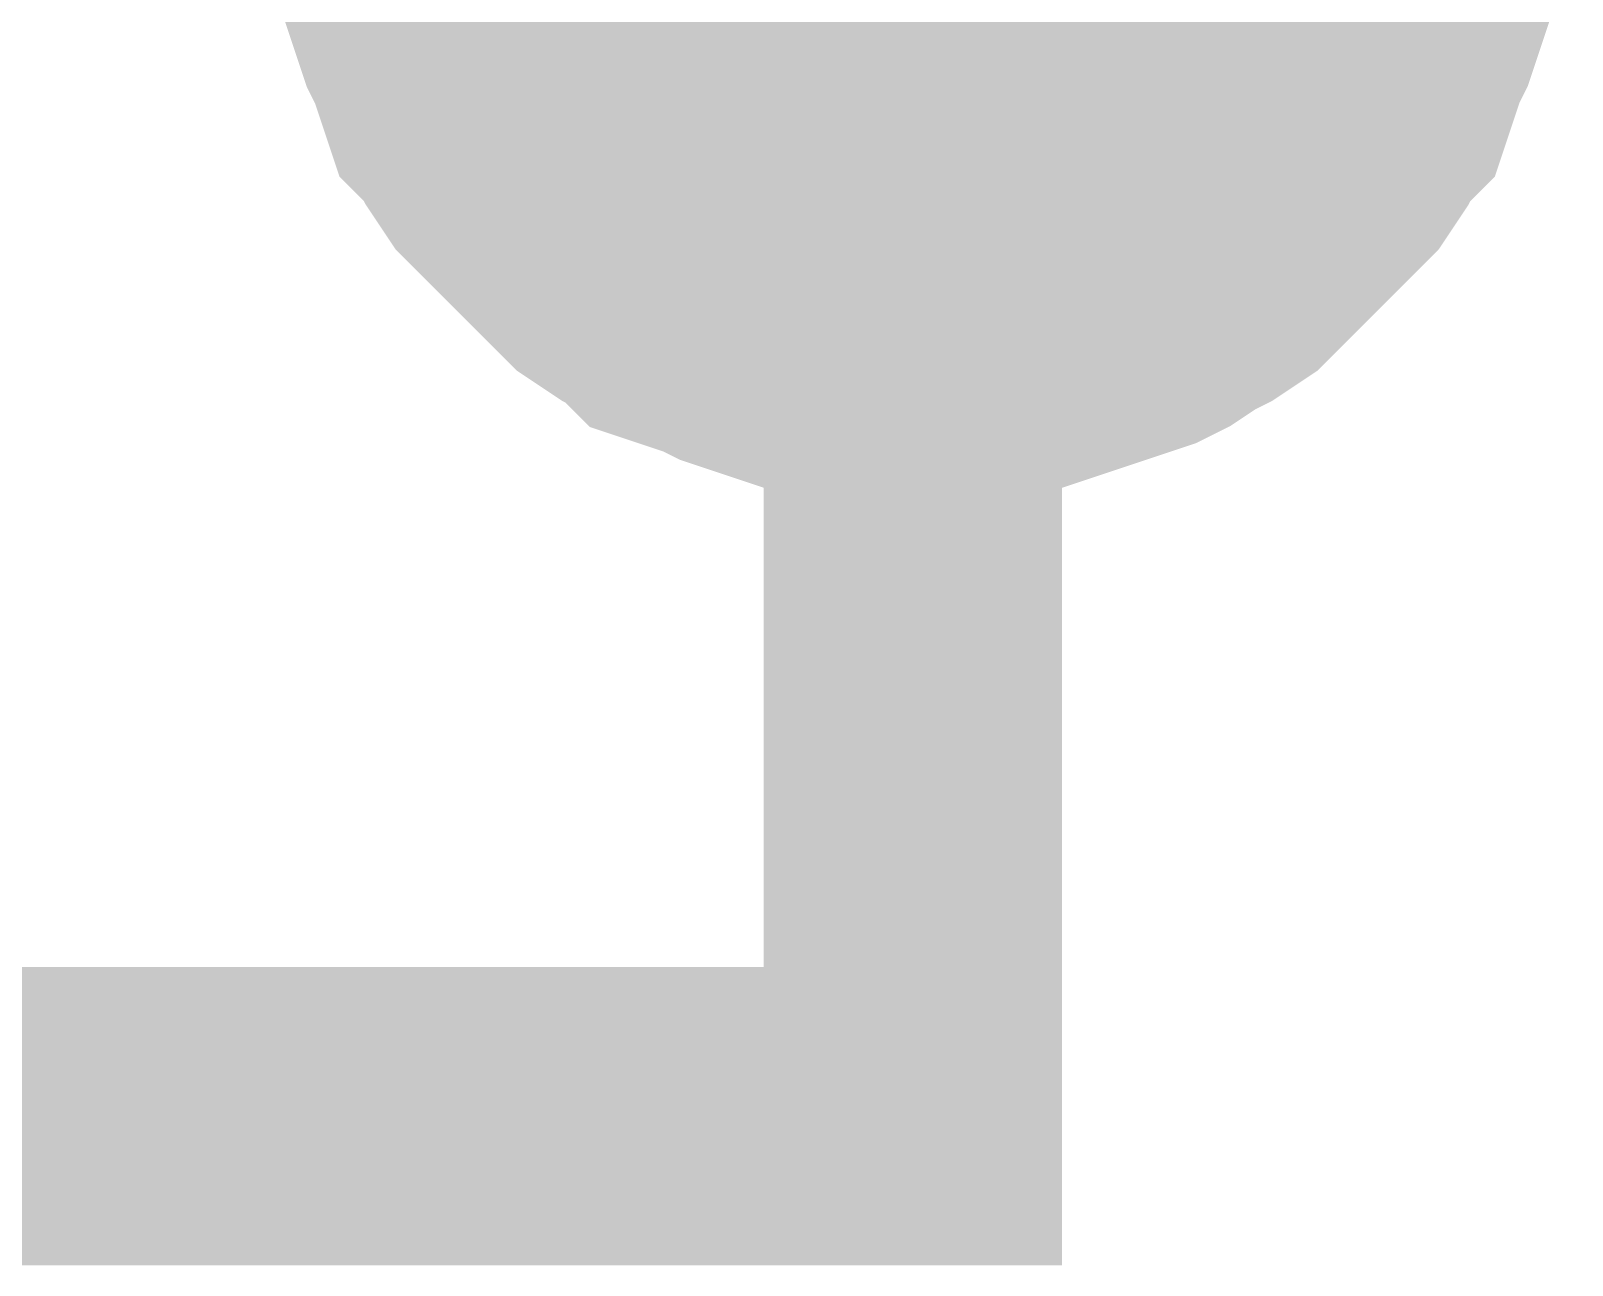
# Model space of a CAD drawing. Header units: inches. Extents: x 0 to 11.5, y 0 to 7.6.
# Drawn here: x 4.7152 to 4.7762, y 4.5939 to 4.6428 of the extents above; entities that cross this region are included whole.
import ezdxf

# ---------------------------------------------------------------- set-up
doc = ezdxf.new("R2010")
doc.units = ezdxf.units.IN
doc.header["$MEASUREMENT"] = 0
doc.layers.add('Sheet', color=255, linetype='Continuous')

msp = doc.modelspace()

# ---------------------------------------------------------------- linework, layer by layer
at = {"layer": 'Sheet'}
for points in [[(4.050204, 4.599826, 0.0118, 0.0118, 0), (4.750101, 4.599826, 0.0118, 0.0118, 0), (4.750101, 4.649774, 0.0118, 0.0118, 0), (4.750101, 4.75, 0.0118, 0.0118, 0)], [(4.750101, 4.629927, 0.0118, 0.0118, 0), (4.749108, 4.629927, 0.0118, 0.0118, 0), (4.748116, 4.629927, 0.0118, 0.0118, 0), (4.747124, 4.630258, 0.0118, 0.0118, 0), (4.746132, 4.630258, 0.0118, 0.0118, 0), (4.745139, 4.630588, 0.0118, 0.0118, 0), (4.744147, 4.630919, 0.0118, 0.0118, 0), (4.743155, 4.63125, 0.0118, 0.0118, 0), (4.742493, 4.631581, 0.0118, 0.0118, 0), (4.741501, 4.631912, 0.0118, 0.0118, 0), (4.740509, 4.632242, 0.0118, 0.0118, 0), (4.739847, 4.632904, 0.0118, 0.0118, 0), (4.739185, 4.633235, 0.0118, 0.0118, 0), (4.738193, 4.633896, 0.0118, 0.0118, 0), (4.737532, 4.634558, 0.0118, 0.0118, 0), (4.73687, 4.635219, 0.0118, 0.0118, 0), (4.736209, 4.635881, 0.0118, 0.0118, 0), (4.735547, 4.636542, 0.0118, 0.0118, 0), (4.734886, 4.637204, 0.0118, 0.0118, 0), (4.734224, 4.637866, 0.0118, 0.0118, 0), (4.733562, 4.638858, 0.0118, 0.0118, 0), (4.733232, 4.639519, 0.0118, 0.0118, 0), (4.73257, 4.640181, 0.0118, 0.0118, 0), (4.732239, 4.641173, 0.0118, 0.0118, 0), (4.731909, 4.642166, 0.0118, 0.0118, 0), (4.731578, 4.642827, 0.0118, 0.0118, 0), (4.731247, 4.64382, 0.0118, 0.0118, 0), (4.730916, 4.644812, 0.0118, 0.0118, 0), (4.730586, 4.645804, 0.0118, 0.0118, 0), (4.730586, 4.646797, 0.0118, 0.0118, 0), (4.730255, 4.647789, 0.0118, 0.0118, 0), (4.730255, 4.648781, 0.0118, 0.0118, 0)], [(4.750101, 4.629927, 0.0118, 0.0118, 0), (4.749108, 4.629927, 0.0118, 0.0118, 0), (4.748116, 4.629927, 0.0118, 0.0118, 0), (4.747124, 4.630258, 0.0118, 0.0118, 0), (4.746132, 4.630258, 0.0118, 0.0118, 0), (4.745139, 4.630588, 0.0118, 0.0118, 0), (4.744147, 4.630919, 0.0118, 0.0118, 0), (4.743155, 4.63125, 0.0118, 0.0118, 0), (4.742493, 4.631581, 0.0118, 0.0118, 0), (4.741501, 4.631912, 0.0118, 0.0118, 0), (4.740509, 4.632242, 0.0118, 0.0118, 0), (4.739847, 4.632904, 0.0118, 0.0118, 0), (4.739185, 4.633235, 0.0118, 0.0118, 0), (4.738193, 4.633896, 0.0118, 0.0118, 0), (4.737532, 4.634558, 0.0118, 0.0118, 0), (4.73687, 4.635219, 0.0118, 0.0118, 0), (4.736209, 4.635881, 0.0118, 0.0118, 0), (4.735547, 4.636542, 0.0118, 0.0118, 0), (4.734886, 4.637204, 0.0118, 0.0118, 0), (4.734224, 4.637866, 0.0118, 0.0118, 0), (4.733562, 4.638858, 0.0118, 0.0118, 0), (4.733232, 4.639519, 0.0118, 0.0118, 0), (4.73257, 4.640181, 0.0118, 0.0118, 0), (4.732239, 4.641173, 0.0118, 0.0118, 0), (4.731909, 4.642166, 0.0118, 0.0118, 0), (4.731578, 4.642827, 0.0118, 0.0118, 0), (4.731247, 4.64382, 0.0118, 0.0118, 0), (4.730916, 4.644812, 0.0118, 0.0118, 0), (4.730586, 4.645804, 0.0118, 0.0118, 0), (4.730586, 4.646797, 0.0118, 0.0118, 0), (4.730255, 4.647789, 0.0118, 0.0118, 0), (4.730255, 4.648781, 0.0118, 0.0118, 0)], [(4.750101, 4.629927, 0.0118, 0.0118, 0), (4.749108, 4.629927, 0.0118, 0.0118, 0), (4.748116, 4.629927, 0.0118, 0.0118, 0), (4.747124, 4.630258, 0.0118, 0.0118, 0), (4.746132, 4.630258, 0.0118, 0.0118, 0), (4.745139, 4.630588, 0.0118, 0.0118, 0), (4.744147, 4.630919, 0.0118, 0.0118, 0), (4.743155, 4.63125, 0.0118, 0.0118, 0), (4.742493, 4.631581, 0.0118, 0.0118, 0), (4.741501, 4.631912, 0.0118, 0.0118, 0), (4.740509, 4.632242, 0.0118, 0.0118, 0), (4.739847, 4.632904, 0.0118, 0.0118, 0), (4.739185, 4.633235, 0.0118, 0.0118, 0), (4.738193, 4.633896, 0.0118, 0.0118, 0), (4.737532, 4.634558, 0.0118, 0.0118, 0), (4.73687, 4.635219, 0.0118, 0.0118, 0), (4.736209, 4.635881, 0.0118, 0.0118, 0), (4.735547, 4.636542, 0.0118, 0.0118, 0), (4.734886, 4.637204, 0.0118, 0.0118, 0), (4.734224, 4.637866, 0.0118, 0.0118, 0), (4.733562, 4.638858, 0.0118, 0.0118, 0), (4.733232, 4.639519, 0.0118, 0.0118, 0), (4.73257, 4.640181, 0.0118, 0.0118, 0), (4.732239, 4.641173, 0.0118, 0.0118, 0), (4.731909, 4.642166, 0.0118, 0.0118, 0), (4.731578, 4.642827, 0.0118, 0.0118, 0), (4.731247, 4.64382, 0.0118, 0.0118, 0), (4.730916, 4.644812, 0.0118, 0.0118, 0), (4.730586, 4.645804, 0.0118, 0.0118, 0), (4.730586, 4.646797, 0.0118, 0.0118, 0), (4.730255, 4.647789, 0.0118, 0.0118, 0), (4.730255, 4.648781, 0.0118, 0.0118, 0)], [(4.750101, 4.629927, 0.0118, 0.0118, 0), (4.749108, 4.629927, 0.0118, 0.0118, 0), (4.748116, 4.629927, 0.0118, 0.0118, 0), (4.747124, 4.630258, 0.0118, 0.0118, 0), (4.746132, 4.630258, 0.0118, 0.0118, 0), (4.745139, 4.630588, 0.0118, 0.0118, 0), (4.744147, 4.630919, 0.0118, 0.0118, 0), (4.743155, 4.63125, 0.0118, 0.0118, 0), (4.742493, 4.631581, 0.0118, 0.0118, 0), (4.741501, 4.631912, 0.0118, 0.0118, 0), (4.740509, 4.632242, 0.0118, 0.0118, 0), (4.739847, 4.632904, 0.0118, 0.0118, 0), (4.739185, 4.633235, 0.0118, 0.0118, 0), (4.738193, 4.633896, 0.0118, 0.0118, 0), (4.737532, 4.634558, 0.0118, 0.0118, 0), (4.73687, 4.635219, 0.0118, 0.0118, 0), (4.736209, 4.635881, 0.0118, 0.0118, 0), (4.735547, 4.636542, 0.0118, 0.0118, 0), (4.734886, 4.637204, 0.0118, 0.0118, 0), (4.734224, 4.637866, 0.0118, 0.0118, 0), (4.733562, 4.638858, 0.0118, 0.0118, 0), (4.733232, 4.639519, 0.0118, 0.0118, 0), (4.73257, 4.640181, 0.0118, 0.0118, 0), (4.732239, 4.641173, 0.0118, 0.0118, 0), (4.731909, 4.642166, 0.0118, 0.0118, 0), (4.731578, 4.642827, 0.0118, 0.0118, 0), (4.731247, 4.64382, 0.0118, 0.0118, 0), (4.730916, 4.644812, 0.0118, 0.0118, 0), (4.730586, 4.645804, 0.0118, 0.0118, 0), (4.730586, 4.646797, 0.0118, 0.0118, 0), (4.730255, 4.647789, 0.0118, 0.0118, 0), (4.730255, 4.648781, 0.0118, 0.0118, 0)], [(4.770277, 4.648781, 0.0118, 0.0118, 0), (4.770277, 4.647789, 0.0118, 0.0118, 0), (4.769947, 4.646797, 0.0118, 0.0118, 0), (4.769947, 4.645804, 0.0118, 0.0118, 0), (4.769616, 4.644812, 0.0118, 0.0118, 0), (4.769285, 4.64382, 0.0118, 0.0118, 0), (4.768954, 4.642827, 0.0118, 0.0118, 0), (4.768623, 4.642166, 0.0118, 0.0118, 0), (4.768293, 4.641173, 0.0118, 0.0118, 0), (4.767962, 4.640181, 0.0118, 0.0118, 0), (4.7673, 4.639519, 0.0118, 0.0118, 0), (4.76697, 4.638858, 0.0118, 0.0118, 0), (4.766308, 4.637866, 0.0118, 0.0118, 0), (4.765647, 4.637204, 0.0118, 0.0118, 0), (4.764985, 4.636542, 0.0118, 0.0118, 0), (4.764324, 4.635881, 0.0118, 0.0118, 0), (4.763662, 4.635219, 0.0118, 0.0118, 0), (4.763, 4.634558, 0.0118, 0.0118, 0), (4.762339, 4.633896, 0.0118, 0.0118, 0), (4.761347, 4.633235, 0.0118, 0.0118, 0), (4.760685, 4.632904, 0.0118, 0.0118, 0), (4.759693, 4.632242, 0.0118, 0.0118, 0), (4.759031, 4.631912, 0.0118, 0.0118, 0), (4.758039, 4.631581, 0.0118, 0.0118, 0), (4.757047, 4.63125, 0.0118, 0.0118, 0), (4.756054, 4.630919, 0.0118, 0.0118, 0), (4.755062, 4.630588, 0.0118, 0.0118, 0), (4.75407, 4.630258, 0.0118, 0.0118, 0), (4.753078, 4.630258, 0.0118, 0.0118, 0), (4.752085, 4.629927, 0.0118, 0.0118, 0), (4.751093, 4.629927, 0.0118, 0.0118, 0), (4.750101, 4.629927, 0.0118, 0.0118, 0)], [(4.770277, 4.648781, 0.0118, 0.0118, 0), (4.770277, 4.647789, 0.0118, 0.0118, 0), (4.769947, 4.646797, 0.0118, 0.0118, 0), (4.769947, 4.645804, 0.0118, 0.0118, 0), (4.769616, 4.644812, 0.0118, 0.0118, 0), (4.769285, 4.64382, 0.0118, 0.0118, 0), (4.768954, 4.642827, 0.0118, 0.0118, 0), (4.768623, 4.642166, 0.0118, 0.0118, 0), (4.768293, 4.641173, 0.0118, 0.0118, 0), (4.767962, 4.640181, 0.0118, 0.0118, 0), (4.7673, 4.639519, 0.0118, 0.0118, 0), (4.76697, 4.638858, 0.0118, 0.0118, 0), (4.766308, 4.637866, 0.0118, 0.0118, 0), (4.765647, 4.637204, 0.0118, 0.0118, 0), (4.764985, 4.636542, 0.0118, 0.0118, 0), (4.764324, 4.635881, 0.0118, 0.0118, 0), (4.763662, 4.635219, 0.0118, 0.0118, 0), (4.763, 4.634558, 0.0118, 0.0118, 0), (4.762339, 4.633896, 0.0118, 0.0118, 0), (4.761347, 4.633235, 0.0118, 0.0118, 0), (4.760685, 4.632904, 0.0118, 0.0118, 0), (4.759693, 4.632242, 0.0118, 0.0118, 0), (4.759031, 4.631912, 0.0118, 0.0118, 0), (4.758039, 4.631581, 0.0118, 0.0118, 0), (4.757047, 4.63125, 0.0118, 0.0118, 0), (4.756054, 4.630919, 0.0118, 0.0118, 0), (4.755062, 4.630588, 0.0118, 0.0118, 0), (4.75407, 4.630258, 0.0118, 0.0118, 0), (4.753078, 4.630258, 0.0118, 0.0118, 0), (4.752085, 4.629927, 0.0118, 0.0118, 0), (4.751093, 4.629927, 0.0118, 0.0118, 0), (4.750101, 4.629927, 0.0118, 0.0118, 0)], [(4.770277, 4.648781, 0.0118, 0.0118, 0), (4.770277, 4.647789, 0.0118, 0.0118, 0), (4.769947, 4.646797, 0.0118, 0.0118, 0), (4.769947, 4.645804, 0.0118, 0.0118, 0), (4.769616, 4.644812, 0.0118, 0.0118, 0), (4.769285, 4.64382, 0.0118, 0.0118, 0), (4.768954, 4.642827, 0.0118, 0.0118, 0), (4.768623, 4.642166, 0.0118, 0.0118, 0), (4.768293, 4.641173, 0.0118, 0.0118, 0), (4.767962, 4.640181, 0.0118, 0.0118, 0), (4.7673, 4.639519, 0.0118, 0.0118, 0), (4.76697, 4.638858, 0.0118, 0.0118, 0), (4.766308, 4.637866, 0.0118, 0.0118, 0), (4.765647, 4.637204, 0.0118, 0.0118, 0), (4.764985, 4.636542, 0.0118, 0.0118, 0), (4.764324, 4.635881, 0.0118, 0.0118, 0), (4.763662, 4.635219, 0.0118, 0.0118, 0), (4.763, 4.634558, 0.0118, 0.0118, 0), (4.762339, 4.633896, 0.0118, 0.0118, 0), (4.761347, 4.633235, 0.0118, 0.0118, 0), (4.760685, 4.632904, 0.0118, 0.0118, 0), (4.759693, 4.632242, 0.0118, 0.0118, 0), (4.759031, 4.631912, 0.0118, 0.0118, 0), (4.758039, 4.631581, 0.0118, 0.0118, 0), (4.757047, 4.63125, 0.0118, 0.0118, 0), (4.756054, 4.630919, 0.0118, 0.0118, 0), (4.755062, 4.630588, 0.0118, 0.0118, 0), (4.75407, 4.630258, 0.0118, 0.0118, 0), (4.753078, 4.630258, 0.0118, 0.0118, 0), (4.752085, 4.629927, 0.0118, 0.0118, 0), (4.751093, 4.629927, 0.0118, 0.0118, 0), (4.750101, 4.629927, 0.0118, 0.0118, 0)], [(4.770277, 4.648781, 0.0118, 0.0118, 0), (4.770277, 4.647789, 0.0118, 0.0118, 0), (4.769947, 4.646797, 0.0118, 0.0118, 0), (4.769947, 4.645804, 0.0118, 0.0118, 0), (4.769616, 4.644812, 0.0118, 0.0118, 0), (4.769285, 4.64382, 0.0118, 0.0118, 0), (4.768954, 4.642827, 0.0118, 0.0118, 0), (4.768623, 4.642166, 0.0118, 0.0118, 0), (4.768293, 4.641173, 0.0118, 0.0118, 0), (4.767962, 4.640181, 0.0118, 0.0118, 0), (4.7673, 4.639519, 0.0118, 0.0118, 0), (4.76697, 4.638858, 0.0118, 0.0118, 0), (4.766308, 4.637866, 0.0118, 0.0118, 0), (4.765647, 4.637204, 0.0118, 0.0118, 0), (4.764985, 4.636542, 0.0118, 0.0118, 0), (4.764324, 4.635881, 0.0118, 0.0118, 0), (4.763662, 4.635219, 0.0118, 0.0118, 0), (4.763, 4.634558, 0.0118, 0.0118, 0), (4.762339, 4.633896, 0.0118, 0.0118, 0), (4.761347, 4.633235, 0.0118, 0.0118, 0), (4.760685, 4.632904, 0.0118, 0.0118, 0), (4.759693, 4.632242, 0.0118, 0.0118, 0), (4.759031, 4.631912, 0.0118, 0.0118, 0), (4.758039, 4.631581, 0.0118, 0.0118, 0), (4.757047, 4.63125, 0.0118, 0.0118, 0), (4.756054, 4.630919, 0.0118, 0.0118, 0), (4.755062, 4.630588, 0.0118, 0.0118, 0), (4.75407, 4.630258, 0.0118, 0.0118, 0), (4.753078, 4.630258, 0.0118, 0.0118, 0), (4.752085, 4.629927, 0.0118, 0.0118, 0), (4.751093, 4.629927, 0.0118, 0.0118, 0), (4.750101, 4.629927, 0.0118, 0.0118, 0)], [(4.750101, 4.629927, 0.0039, 0.0039, 0), (4.749108, 4.629927, 0.0039, 0.0039, 0), (4.748116, 4.629927, 0.0039, 0.0039, 0), (4.747124, 4.630258, 0.0039, 0.0039, 0), (4.746132, 4.630258, 0.0039, 0.0039, 0), (4.745139, 4.630588, 0.0039, 0.0039, 0), (4.744147, 4.630919, 0.0039, 0.0039, 0), (4.743155, 4.63125, 0.0039, 0.0039, 0), (4.742493, 4.631581, 0.0039, 0.0039, 0), (4.741501, 4.631912, 0.0039, 0.0039, 0), (4.740509, 4.632242, 0.0039, 0.0039, 0), (4.739847, 4.632904, 0.0039, 0.0039, 0), (4.739185, 4.633235, 0.0039, 0.0039, 0), (4.738193, 4.633896, 0.0039, 0.0039, 0), (4.737532, 4.634558, 0.0039, 0.0039, 0), (4.73687, 4.635219, 0.0039, 0.0039, 0), (4.736209, 4.635881, 0.0039, 0.0039, 0), (4.735547, 4.636542, 0.0039, 0.0039, 0), (4.734886, 4.637204, 0.0039, 0.0039, 0), (4.734224, 4.637866, 0.0039, 0.0039, 0), (4.733562, 4.638858, 0.0039, 0.0039, 0), (4.733232, 4.639519, 0.0039, 0.0039, 0), (4.73257, 4.640181, 0.0039, 0.0039, 0), (4.732239, 4.641173, 0.0039, 0.0039, 0), (4.731909, 4.642166, 0.0039, 0.0039, 0), (4.731578, 4.642827, 0.0039, 0.0039, 0), (4.731247, 4.64382, 0.0039, 0.0039, 0), (4.730916, 4.644812, 0.0039, 0.0039, 0)], [(4.750101, 4.629927, 0.0039, 0.0039, 0), (4.749108, 4.629927, 0.0039, 0.0039, 0), (4.748116, 4.629927, 0.0039, 0.0039, 0), (4.747124, 4.630258, 0.0039, 0.0039, 0), (4.746132, 4.630258, 0.0039, 0.0039, 0), (4.745139, 4.630588, 0.0039, 0.0039, 0), (4.744147, 4.630919, 0.0039, 0.0039, 0), (4.743155, 4.63125, 0.0039, 0.0039, 0), (4.742493, 4.631581, 0.0039, 0.0039, 0), (4.741501, 4.631912, 0.0039, 0.0039, 0), (4.740509, 4.632242, 0.0039, 0.0039, 0), (4.739847, 4.632904, 0.0039, 0.0039, 0), (4.739185, 4.633235, 0.0039, 0.0039, 0), (4.738193, 4.633896, 0.0039, 0.0039, 0), (4.737532, 4.634558, 0.0039, 0.0039, 0), (4.73687, 4.635219, 0.0039, 0.0039, 0), (4.736209, 4.635881, 0.0039, 0.0039, 0), (4.735547, 4.636542, 0.0039, 0.0039, 0), (4.734886, 4.637204, 0.0039, 0.0039, 0), (4.734224, 4.637866, 0.0039, 0.0039, 0), (4.733562, 4.638858, 0.0039, 0.0039, 0), (4.733232, 4.639519, 0.0039, 0.0039, 0), (4.73257, 4.640181, 0.0039, 0.0039, 0), (4.732239, 4.641173, 0.0039, 0.0039, 0), (4.731909, 4.642166, 0.0039, 0.0039, 0), (4.731578, 4.642827, 0.0039, 0.0039, 0), (4.731247, 4.64382, 0.0039, 0.0039, 0), (4.730916, 4.644812, 0.0039, 0.0039, 0)], [(4.750101, 4.629927, 0.0039, 0.0039, 0), (4.749108, 4.629927, 0.0039, 0.0039, 0), (4.748116, 4.629927, 0.0039, 0.0039, 0), (4.747124, 4.630258, 0.0039, 0.0039, 0), (4.746132, 4.630258, 0.0039, 0.0039, 0), (4.745139, 4.630588, 0.0039, 0.0039, 0), (4.744147, 4.630919, 0.0039, 0.0039, 0), (4.743155, 4.63125, 0.0039, 0.0039, 0), (4.742493, 4.631581, 0.0039, 0.0039, 0), (4.741501, 4.631912, 0.0039, 0.0039, 0), (4.740509, 4.632242, 0.0039, 0.0039, 0), (4.739847, 4.632904, 0.0039, 0.0039, 0), (4.739185, 4.633235, 0.0039, 0.0039, 0), (4.738193, 4.633896, 0.0039, 0.0039, 0), (4.737532, 4.634558, 0.0039, 0.0039, 0), (4.73687, 4.635219, 0.0039, 0.0039, 0), (4.736209, 4.635881, 0.0039, 0.0039, 0), (4.735547, 4.636542, 0.0039, 0.0039, 0), (4.734886, 4.637204, 0.0039, 0.0039, 0), (4.734224, 4.637866, 0.0039, 0.0039, 0), (4.733562, 4.638858, 0.0039, 0.0039, 0), (4.733232, 4.639519, 0.0039, 0.0039, 0), (4.73257, 4.640181, 0.0039, 0.0039, 0), (4.732239, 4.641173, 0.0039, 0.0039, 0), (4.731909, 4.642166, 0.0039, 0.0039, 0), (4.731578, 4.642827, 0.0039, 0.0039, 0), (4.731247, 4.64382, 0.0039, 0.0039, 0), (4.730916, 4.644812, 0.0039, 0.0039, 0)], [(4.750101, 4.629927, 0.0039, 0.0039, 0), (4.749108, 4.629927, 0.0039, 0.0039, 0), (4.748116, 4.629927, 0.0039, 0.0039, 0), (4.747124, 4.630258, 0.0039, 0.0039, 0), (4.746132, 4.630258, 0.0039, 0.0039, 0), (4.745139, 4.630588, 0.0039, 0.0039, 0), (4.744147, 4.630919, 0.0039, 0.0039, 0), (4.743155, 4.63125, 0.0039, 0.0039, 0), (4.742493, 4.631581, 0.0039, 0.0039, 0), (4.741501, 4.631912, 0.0039, 0.0039, 0), (4.740509, 4.632242, 0.0039, 0.0039, 0), (4.739847, 4.632904, 0.0039, 0.0039, 0), (4.739185, 4.633235, 0.0039, 0.0039, 0), (4.738193, 4.633896, 0.0039, 0.0039, 0), (4.737532, 4.634558, 0.0039, 0.0039, 0), (4.73687, 4.635219, 0.0039, 0.0039, 0), (4.736209, 4.635881, 0.0039, 0.0039, 0), (4.735547, 4.636542, 0.0039, 0.0039, 0), (4.734886, 4.637204, 0.0039, 0.0039, 0), (4.734224, 4.637866, 0.0039, 0.0039, 0), (4.733562, 4.638858, 0.0039, 0.0039, 0), (4.733232, 4.639519, 0.0039, 0.0039, 0), (4.73257, 4.640181, 0.0039, 0.0039, 0), (4.732239, 4.641173, 0.0039, 0.0039, 0), (4.731909, 4.642166, 0.0039, 0.0039, 0), (4.731578, 4.642827, 0.0039, 0.0039, 0), (4.731247, 4.64382, 0.0039, 0.0039, 0), (4.730916, 4.644812, 0.0039, 0.0039, 0)], [(4.769616, 4.644812, 0.0039, 0.0039, 0), (4.769285, 4.64382, 0.0039, 0.0039, 0), (4.768954, 4.642827, 0.0039, 0.0039, 0), (4.768623, 4.642166, 0.0039, 0.0039, 0), (4.768293, 4.641173, 0.0039, 0.0039, 0), (4.767962, 4.640181, 0.0039, 0.0039, 0), (4.7673, 4.639519, 0.0039, 0.0039, 0), (4.76697, 4.638858, 0.0039, 0.0039, 0), (4.766308, 4.637866, 0.0039, 0.0039, 0), (4.765647, 4.637204, 0.0039, 0.0039, 0), (4.764985, 4.636542, 0.0039, 0.0039, 0), (4.764324, 4.635881, 0.0039, 0.0039, 0), (4.763662, 4.635219, 0.0039, 0.0039, 0), (4.763, 4.634558, 0.0039, 0.0039, 0), (4.762339, 4.633896, 0.0039, 0.0039, 0), (4.761347, 4.633235, 0.0039, 0.0039, 0), (4.760685, 4.632904, 0.0039, 0.0039, 0), (4.759693, 4.632242, 0.0039, 0.0039, 0), (4.759031, 4.631912, 0.0039, 0.0039, 0), (4.758039, 4.631581, 0.0039, 0.0039, 0), (4.757047, 4.63125, 0.0039, 0.0039, 0), (4.756054, 4.630919, 0.0039, 0.0039, 0), (4.755062, 4.630588, 0.0039, 0.0039, 0), (4.75407, 4.630258, 0.0039, 0.0039, 0), (4.753078, 4.630258, 0.0039, 0.0039, 0), (4.752085, 4.629927, 0.0039, 0.0039, 0), (4.751093, 4.629927, 0.0039, 0.0039, 0), (4.750101, 4.629927, 0.0039, 0.0039, 0)], [(4.769616, 4.644812, 0.0039, 0.0039, 0), (4.769285, 4.64382, 0.0039, 0.0039, 0), (4.768954, 4.642827, 0.0039, 0.0039, 0), (4.768623, 4.642166, 0.0039, 0.0039, 0), (4.768293, 4.641173, 0.0039, 0.0039, 0), (4.767962, 4.640181, 0.0039, 0.0039, 0), (4.7673, 4.639519, 0.0039, 0.0039, 0), (4.76697, 4.638858, 0.0039, 0.0039, 0), (4.766308, 4.637866, 0.0039, 0.0039, 0), (4.765647, 4.637204, 0.0039, 0.0039, 0), (4.764985, 4.636542, 0.0039, 0.0039, 0), (4.764324, 4.635881, 0.0039, 0.0039, 0), (4.763662, 4.635219, 0.0039, 0.0039, 0), (4.763, 4.634558, 0.0039, 0.0039, 0), (4.762339, 4.633896, 0.0039, 0.0039, 0), (4.761347, 4.633235, 0.0039, 0.0039, 0), (4.760685, 4.632904, 0.0039, 0.0039, 0), (4.759693, 4.632242, 0.0039, 0.0039, 0), (4.759031, 4.631912, 0.0039, 0.0039, 0), (4.758039, 4.631581, 0.0039, 0.0039, 0), (4.757047, 4.63125, 0.0039, 0.0039, 0), (4.756054, 4.630919, 0.0039, 0.0039, 0), (4.755062, 4.630588, 0.0039, 0.0039, 0), (4.75407, 4.630258, 0.0039, 0.0039, 0), (4.753078, 4.630258, 0.0039, 0.0039, 0), (4.752085, 4.629927, 0.0039, 0.0039, 0), (4.751093, 4.629927, 0.0039, 0.0039, 0), (4.750101, 4.629927, 0.0039, 0.0039, 0)], [(4.769616, 4.644812, 0.0039, 0.0039, 0), (4.769285, 4.64382, 0.0039, 0.0039, 0), (4.768954, 4.642827, 0.0039, 0.0039, 0), (4.768623, 4.642166, 0.0039, 0.0039, 0), (4.768293, 4.641173, 0.0039, 0.0039, 0), (4.767962, 4.640181, 0.0039, 0.0039, 0), (4.7673, 4.639519, 0.0039, 0.0039, 0), (4.76697, 4.638858, 0.0039, 0.0039, 0), (4.766308, 4.637866, 0.0039, 0.0039, 0), (4.765647, 4.637204, 0.0039, 0.0039, 0), (4.764985, 4.636542, 0.0039, 0.0039, 0), (4.764324, 4.635881, 0.0039, 0.0039, 0), (4.763662, 4.635219, 0.0039, 0.0039, 0), (4.763, 4.634558, 0.0039, 0.0039, 0), (4.762339, 4.633896, 0.0039, 0.0039, 0), (4.761347, 4.633235, 0.0039, 0.0039, 0), (4.760685, 4.632904, 0.0039, 0.0039, 0), (4.759693, 4.632242, 0.0039, 0.0039, 0), (4.759031, 4.631912, 0.0039, 0.0039, 0), (4.758039, 4.631581, 0.0039, 0.0039, 0), (4.757047, 4.63125, 0.0039, 0.0039, 0), (4.756054, 4.630919, 0.0039, 0.0039, 0), (4.755062, 4.630588, 0.0039, 0.0039, 0), (4.75407, 4.630258, 0.0039, 0.0039, 0), (4.753078, 4.630258, 0.0039, 0.0039, 0), (4.752085, 4.629927, 0.0039, 0.0039, 0), (4.751093, 4.629927, 0.0039, 0.0039, 0), (4.750101, 4.629927, 0.0039, 0.0039, 0)], [(4.769616, 4.644812, 0.0039, 0.0039, 0), (4.769285, 4.64382, 0.0039, 0.0039, 0), (4.768954, 4.642827, 0.0039, 0.0039, 0), (4.768623, 4.642166, 0.0039, 0.0039, 0), (4.768293, 4.641173, 0.0039, 0.0039, 0), (4.767962, 4.640181, 0.0039, 0.0039, 0), (4.7673, 4.639519, 0.0039, 0.0039, 0), (4.76697, 4.638858, 0.0039, 0.0039, 0), (4.766308, 4.637866, 0.0039, 0.0039, 0), (4.765647, 4.637204, 0.0039, 0.0039, 0), (4.764985, 4.636542, 0.0039, 0.0039, 0), (4.764324, 4.635881, 0.0039, 0.0039, 0), (4.763662, 4.635219, 0.0039, 0.0039, 0), (4.763, 4.634558, 0.0039, 0.0039, 0), (4.762339, 4.633896, 0.0039, 0.0039, 0), (4.761347, 4.633235, 0.0039, 0.0039, 0), (4.760685, 4.632904, 0.0039, 0.0039, 0), (4.759693, 4.632242, 0.0039, 0.0039, 0), (4.759031, 4.631912, 0.0039, 0.0039, 0), (4.758039, 4.631581, 0.0039, 0.0039, 0), (4.757047, 4.63125, 0.0039, 0.0039, 0), (4.756054, 4.630919, 0.0039, 0.0039, 0), (4.755062, 4.630588, 0.0039, 0.0039, 0), (4.75407, 4.630258, 0.0039, 0.0039, 0), (4.753078, 4.630258, 0.0039, 0.0039, 0), (4.752085, 4.629927, 0.0039, 0.0039, 0), (4.751093, 4.629927, 0.0039, 0.0039, 0), (4.750101, 4.629927, 0.0039, 0.0039, 0)]]:
    msp.add_lwpolyline(points, format="xyseb", dxfattribs=at)
msp.add_lwpolyline([(4.74, 4.65, 0.02, 0.02, 1), (4.76, 4.65, 0.02, 0.02, 1)], format="xyseb", close=True, dxfattribs=at)

doc.saveas('drawing.dxf')
